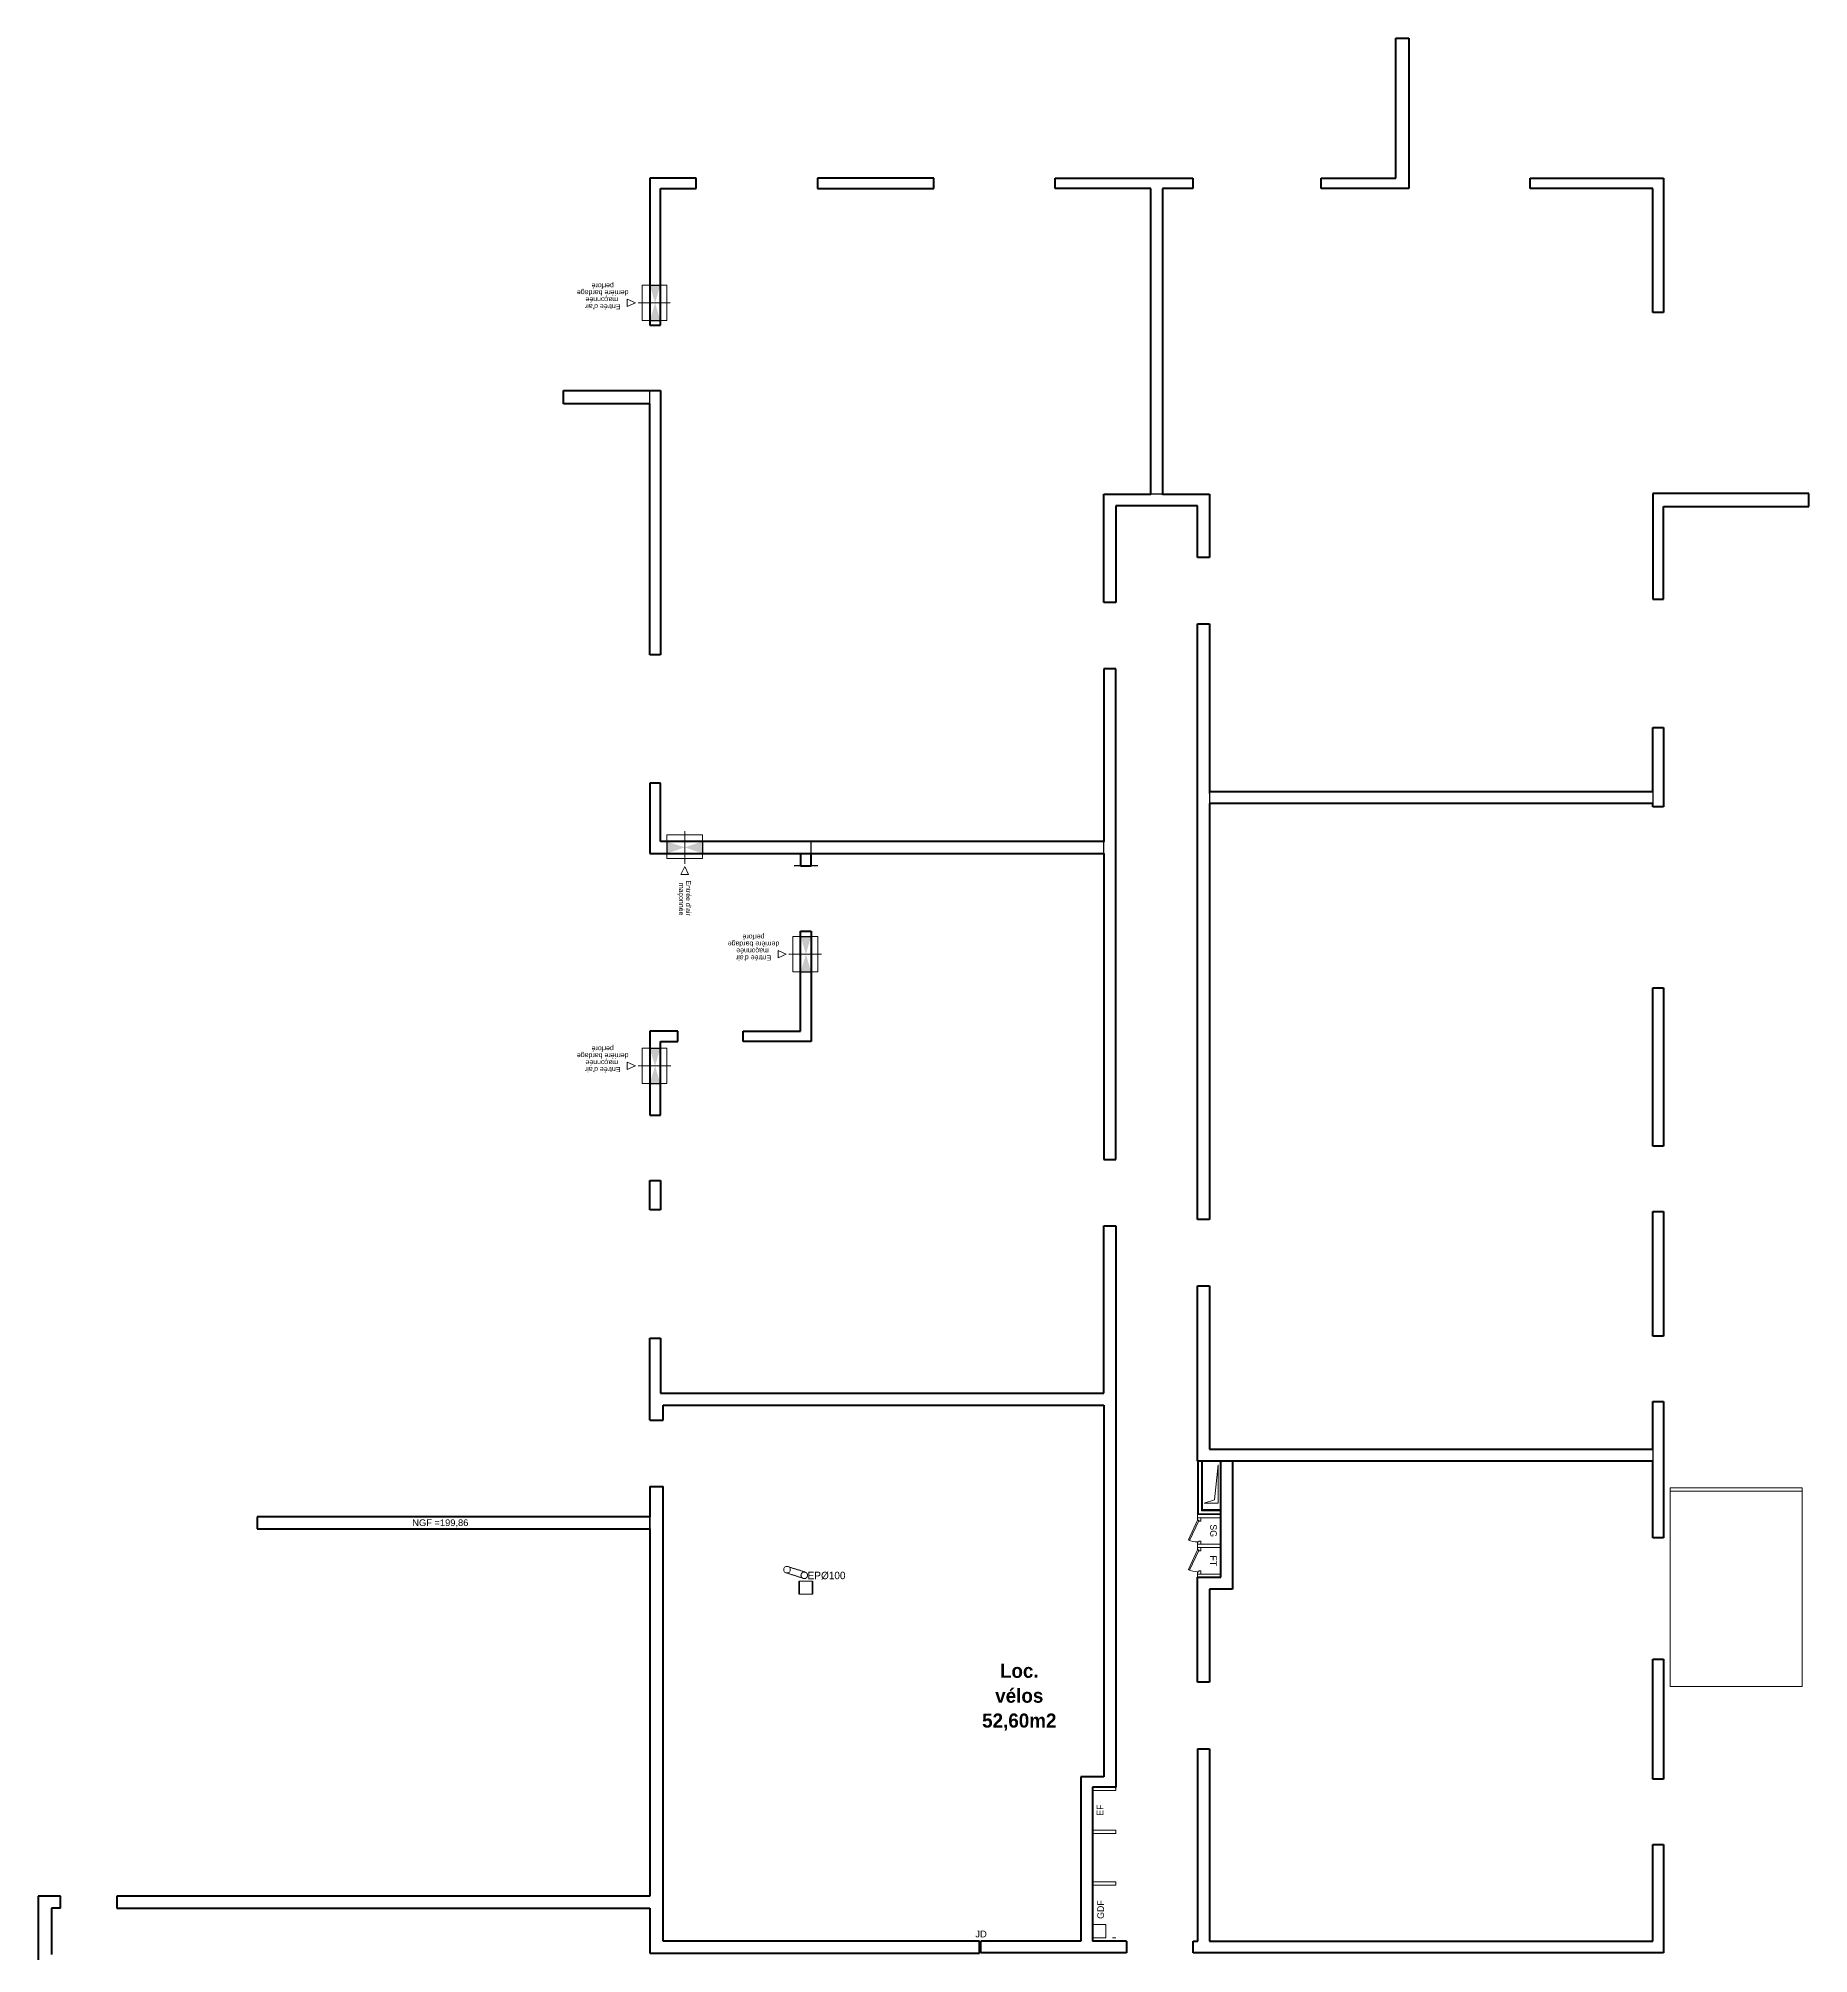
# Model space of a CAD drawing. Header units: centimetres. Extents: x 16433 to 114398, y -50094 to -12305.
# Drawn here: x 39962 to 42642, y -30996 to -28096 of the extents above; entities that cross this region are included whole.
import ezdxf

# ---------------------------------------------------------------- set-up
doc = ezdxf.new("R2010")
doc.units = ezdxf.units.CM
doc.header["$LTSCALE"] = 0.5
for name, pattern in [('prelem_vmc', [0.222222, 0.111111, -0.111111]), ('prlm_eu-4', [1.574803, 0.984252, -0.19685, 0.19685, -0.19685]), ('Style de ligne -1', [0.41664, 0.20828, -0.20836])]:
    doc.linetypes.add(name, pattern=pattern)
doc.layers.get('0').update_dxf_attribs({"linetype": 'CONTINUOUS'})
for name, color, linetype in [('01_cote_gen', 4, 'CONTINUOUS'), ('01_resv', 32, 'CONTINUOUS'), ('3-BAT C-Niveau -2', 7, 'CONTINUOUS')]:
    doc.layers.add(name, color=color, linetype=linetype)
doc.layers.add('01_murs_coup', color=5, linetype='CONTINUOUS', lineweight=60)
doc.styles.add('Futura Std Book', font='')
doc.styles.add('Geneva', font='')
doc.styles.add('Geneva (bold)', font='')
doc.styles.add('Helvetica', font='')
doc.styles.get('Futura Std Book').set_extended_font_data('Futura Std Book')
doc.styles.get('Geneva').set_extended_font_data('Geneva')
doc.styles.get('Geneva (bold)').set_extended_font_data('Geneva', bold=True)
doc.styles.get('Helvetica').set_extended_font_data('Helvetica')

# ---------------------------------------------------------------- blocks, each defined once
blk = doc.blocks.new('xi.ft')
at = {"color": 7, "linetype": 'Continuous', "lineweight": 18}
for p, q in [((0, 0), (40, 0)), ((5, -30), (0, -30)), ((0, -30), (0, -35)), ((0, -35), (3.5, -35)), ((3.5, -35), (3.5, -33)), ((3.5, -33), (5, -33)), ((3.5, -35), (4.3, -33.2)), ((33.4, -48.9), (3.5, -35)), ((4.3, -33.2), (34.3, -47.1)), ((5, -33), (5, -30)), ((34.3, -47.1), (33.4, -48.9)), ((35, -33), (35, -30)), ((35, -30), (40, -30)), ((36.5, -33), (35, -33)), ((36.5, -35), (36.5, -33)), ((40, -35), (36.5, -35)), ((40, -35), (40, -30))]:
    blk.add_line(p, q, dxfattribs=at)
at = {"color": 7, "linetype": 'Continuous', "lineweight": 18, "flags": 128}
for points in [[(0, -35), (0, 0), (-5, 0), (-5, -35)], [(45, -35), (40, -35), (40, 0), (45, 0)]]:
    blk.add_lwpolyline(points, close=True, dxfattribs=at)
at = {"color": 7, "linetype": 'Continuous', "lineweight": 18}
blk.add_arc((3.5, -35), 33, 335, 0, dxfattribs=at)
at = {"color": 7, "insert": (20, -11.1), "char_height": 9.97, "width": 55.653, "attachment_point": 5, "line_spacing_factor": 0.72537, "style": 'Geneva'}
blk.add_mtext('FT', dxfattribs=at)
blk = doc.blocks.new('xi.sg')
at = {"color": 7, "linetype": 'Continuous', "lineweight": 18}
for p, q in [((0, 0), (40, 0)), ((5, -30), (0, -30)), ((0, -30), (0, -35)), ((0, -35), (3.5, -35)), ((3.5, -35), (3.5, -33)), ((3.5, -33), (5, -33)), ((3.5, -35), (4.3, -33.2)), ((33.4, -48.9), (3.5, -35)), ((4.3, -33.2), (34.3, -47.1)), ((5, -33), (5, -30)), ((34.3, -47.1), (33.4, -48.9)), ((35, -33), (35, -30)), ((35, -30), (40, -30)), ((36.5, -33), (35, -33)), ((36.5, -35), (36.5, -33)), ((40, -35), (36.5, -35)), ((40, -35), (40, -30))]:
    blk.add_line(p, q, dxfattribs=at)
at = {"color": 7, "linetype": 'Continuous', "lineweight": 18, "flags": 128}
for points in [[(0, -35), (0, 0), (-5, 0), (-5, -35)], [(45, -35), (40, -35), (40, 0), (45, 0)]]:
    blk.add_lwpolyline(points, close=True, dxfattribs=at)
at = {"color": 7, "linetype": 'Continuous', "lineweight": 18}
blk.add_arc((3.5, -35), 33, 335, 0, dxfattribs=at)
at = {"color": 7, "insert": (19.4, -11.1), "char_height": 9.97, "width": 55.653, "attachment_point": 5, "line_spacing_factor": 0.72537, "style": 'Geneva'}
blk.add_mtext('SG', dxfattribs=at)
blk = doc.blocks.new('Groupe-147-1')
at = {"color": 7}
for name, p, rotation in [('xi.ft', (15602, -46629.1), 190.7235947437798), ('xi.sg', (15646.2, -46620.8), 190.7235947436884)]:
    blk.add_blockref(name, p, dxfattribs=dict(at, rotation=rotation))
blk = doc.blocks.new('Groupe-163-1')
at = {"color": 7, "linetype": 'Continuous', "lineweight": 5}
blk.add_open_spline([(15446.7, -46021.2), (15447.7, -46020.3), (15448.1, -46019.1), (15448.6, -46017.8), (15448.3, -46016.5), (15448, -46015.2), (15447.1, -46014.2), (15446.3, -46013.2), (15445, -46012.8), (15443.7, -46012.3), (15442.4, -46012.6), (15441.1, -46012.9), (15440.1, -46013.8), (15439.1, -46014.6), (15438.7, -46015.9), (15438.3, -46017.2), (15438.5, -46018.5), (15438.8, -46019.8), (15439.7, -46020.8), (15440.6, -46021.8), (15441.8, -46022.2), (15443.1, -46022.6), (15444.4, -46022.4), (15445.7, -46022.1), (15446.7, -46021.2)], degree=2, knots=[0, 0, 0, 0.083333, 0.083333, 0.166667, 0.166667, 0.25, 0.25, 0.333333, 0.333333, 0.416667, 0.416667, 0.5, 0.5, 0.583333, 0.583333, 0.666667, 0.666667, 0.75, 0.75, 0.833333, 0.833333, 0.916667, 0.916667, 1, 1, 1], dxfattribs=at)
blk = doc.blocks.new('Groupe-164-1')
at = {"color": 7}
blk.add_blockref('Groupe-163-1', (0, 0), dxfattribs=at)
at = {"color": 7, "insert": (15449.7, -46021.5), "char_height": 11.327, "width": 67.21, "attachment_point": 1, "rotation": 280.7236, "line_spacing_factor": 0.962448, "style": 'Futura Std Book'}
blk.add_mtext('\\pt10.767,21.715,32.578,43.441,54.293;EPØ100', dxfattribs=at)
blk = doc.blocks.new('MTC 125-H1')
at = {"color": 8, "linetype": 'prlm_eu-4', "lineweight": 18, "true_color": 0x808080}
for q in [(0, 25.6), (0, 19.7)]:
    blk.add_line((0, -23.6), q, dxfattribs=at)
at = {"color": 7, "linetype": 'Continuous', "lineweight": 18, "flags": 128}
blk.add_lwpolyline([(3.1, 42.2), (-3.1, 42.2), (-5.6, 42.2), (0, 29.7), (5.6, 42.2)], close=True, dxfattribs=at)
at = {"color": 7, "linetype": 'Continuous', "lineweight": 13, "flags": 128}
blk.add_lwpolyline([(-26.8, 19.7), (26.8, 19.7), (26.8, -18), (-26.8, -18)], close=True, dxfattribs=at)
at = {"color": 1, "linetype": 'prelem_vmc', "lineweight": 13, "flags": 128}
blk.add_lwpolyline([(-26.8, 19.7), (26.8, 19.7), (26.8, -18), (-26.8, -18)], close=True, dxfattribs=at)
at = {"color": 7, "insert": (-9.5, 79.3), "char_height": 7.565, "width": 98.567, "attachment_point": 2, "rotation": 90, "line_spacing_factor": 0.834288, "style": 'Helvetica'}
blk.add_mtext("\\pt41.867,83.598;Entrée d'air\\P maçonnée\\Pderrière bardage\\Pperforé", dxfattribs=at)
blk = doc.blocks.new('MTC 125-H3')
at = {"color": 8, "linetype": 'prlm_eu-4', "lineweight": 18, "true_color": 0x808080}
for q in [(0, 25.6), (0, 19.7)]:
    blk.add_line((0, -23.6), q, dxfattribs=at)
at = {"color": 7, "linetype": 'Continuous', "lineweight": 18, "flags": 128}
blk.add_lwpolyline([(3.1, 42.2), (-3.1, 42.2), (-5.6, 42.2), (0, 29.7), (5.6, 42.2)], close=True, dxfattribs=at)
at = {"color": 7, "linetype": 'Continuous', "lineweight": 13, "flags": 128}
blk.add_lwpolyline([(-26.8, 18), (26.8, 18), (26.8, -18), (-26.8, -18)], close=True, dxfattribs=at)
at = {"color": 1, "linetype": 'prelem_vmc', "lineweight": 13, "flags": 128}
blk.add_lwpolyline([(-26.8, 18), (26.8, 18), (26.8, -18), (-26.8, -18)], close=True, dxfattribs=at)
at = {"color": 7, "insert": (-9.5, 77.8), "char_height": 7.565, "width": 70.827, "attachment_point": 2, "rotation": 90, "line_spacing_factor": 0.834288, "style": 'Helvetica'}
blk.add_mtext("\\pt41.867,83.598;Entrée d'air\\P maçonnée", dxfattribs=at)

msp = doc.modelspace()

# ---------------------------------------------------------------- linework, layer by layer
at = {"color": 7, "linetype": 'Continuous', "lineweight": 18}
for p, q in [((41557.929, -30809.42), (41557.929, -30749.42)), ((41587.929, -30749.42), (41592.929, -30749.42)), ((41587.929, -30809.42), (41592.929, -30809.42))]:
    msp.add_line(p, q, dxfattribs=at)
at = {"color": 7, "linetype": 'Continuous', "lineweight": 13}
for p, q in [((41587.89, -30892.42), (41592.89, -30892.42)), ((41587.889, -30972.42), (41592.889, -30972.42))]:
    msp.add_line(p, q, dxfattribs=at)
at = {"color": 7, "linetype": 'Continuous', "lineweight": 18, "flags": 128}
for points in [[(41592.929, -30744.42), (41592.929, -30749.42), (41557.929, -30749.42), (41557.929, -30744.42)], [(41592.929, -30809.42), (41557.929, -30809.42), (41557.929, -30814.42), (41592.929, -30814.42)]]:
    msp.add_lwpolyline(points, close=True, dxfattribs=at)
at = {"color": 7, "linetype": 'Continuous', "lineweight": 13, "flags": 128}
for points in [[(41592.89, -30887.42), (41592.89, -30892.42), (41557.89, -30892.419), (41557.89, -30887.419)], [(41557.889, -30972.419), (41557.889, -30952.419), (41577.889, -30952.419), (41577.889, -30972.419)]]:
    msp.add_lwpolyline(points, close=True, dxfattribs=at)
at = {"layer": '01_cote_gen'}
msp.add_line((42220.525, -28307.615), (42220.525, -28323.615), dxfattribs=at)
at = {"layer": '01_murs_coup'}
for p, q in [((42016.811, -28095.962), (42036.811, -28095.962)), ((42016.811, -28307.615), (42016.811, -28095.962)), ((42036.811, -28095.962), (42036.811, -28323.615)), ((40957.536, -28307.615), (40887.536, -28307.615)), ((40887.536, -28307.615), (40887.536, -28530.534)), ((40957.536, -28323.615), (40957.536, -28307.615)), ((41317.536, -28307.615), (41141.25, -28307.615)), ((41141.25, -28307.615), (41141.25, -28323.615)), ((41317.536, -28323.615), (41317.536, -28307.615)), ((41501.25, -28307.615), (41709.448, -28307.615)), ((41501.25, -28323.615), (41501.25, -28307.615)), ((41709.448, -28307.615), (41709.448, -28323.615)), ((41903.698, -28323.615), (41903.698, -28307.615)), ((41903.698, -28307.615), (42016.811, -28307.615)), ((42220.525, -28307.615), (42422.244, -28307.615)), ((42220.525, -28323.615), (42220.525, -28307.615)), ((42422.244, -28307.615), (42422.244, -28511.012)), ((40903.536, -28530.534), (40903.536, -28323.615)), ((40903.536, -28323.615), (40957.536, -28323.615)), ((41141.25, -28323.615), (41317.536, -28323.615)), ((41645.889, -28323.615), (41501.25, -28323.615)), ((41645.889, -28786.155), (41645.889, -28323.615)), ((41709.448, -28323.615), (41663.889, -28323.615)), ((41663.889, -28323.615), (41663.889, -28786.155)), ((42036.811, -28323.615), (41903.698, -28323.615)), ((42406.244, -28323.615), (42220.525, -28323.615)), ((42406.244, -28511.012), (42406.244, -28323.615)), ((42422.244, -28511.012), (42406.244, -28511.012)), ((40887.536, -28530.534), (40903.536, -28530.534)), ((40757.002, -28629.534), (40903.536, -28629.534)), ((40757.002, -28649.534), (40757.002, -28629.534)), ((40887.536, -28649.534), (40757.002, -28649.534)), ((40887.536, -29029.548), (40887.536, -28649.534)), ((40903.536, -28629.534), (40903.536, -29029.548)), ((41574.889, -28950.355), (41574.889, -28786.155)), ((41574.889, -28786.155), (41645.889, -28786.155)), ((41663.889, -28786.155), (41734.884, -28786.154)), ((41734.884, -28786.154), (41734.885, -28882.319)), ((42642.002, -28785.012), (42406.244, -28785.012)), ((42406.244, -28785.012), (42406.244, -28945.153)), ((42642.002, -28805.012), (42642.002, -28785.012)), ((41716.885, -28804.155), (41592.889, -28804.155)), ((41592.889, -28804.155), (41592.889, -28950.355)), ((41716.885, -28882.319), (41716.885, -28804.155)), ((42422.244, -28945.153), (42422.244, -28805.012)), ((42422.244, -28805.012), (42642.002, -28805.012)), ((41734.885, -28882.319), (41716.885, -28882.319)), ((42406.244, -28945.153), (42422.244, -28945.153)), ((41592.889, -28950.355), (41574.889, -28950.355)), ((41716.886, -28982.847), (41734.886, -28982.846)), ((41716.894, -29884.593), (41716.886, -28982.847)), ((41734.886, -28982.846), (41734.889, -29236.687)), ((40903.536, -29029.548), (40887.536, -29029.548)), ((41592.889, -29050.882), (41574.889, -29050.882)), ((41574.889, -29050.882), (41574.889, -29312.22)), ((41592.889, -29793.772), (41592.889, -29050.882)), ((42406.244, -29236.687), (42406.244, -29139.403)), ((42406.244, -29139.403), (42422.244, -29139.403)), ((42422.244, -29139.403), (42422.244, -29259.95)), ((40903.536, -29223.798), (40887.536, -29223.798)), ((40887.536, -29223.798), (40887.536, -29330.21)), ((40903.536, -29312.22), (40903.536, -29223.798)), ((41734.889, -29236.687), (42406.244, -29236.687)), ((42406.244, -29254.687), (41734.889, -29254.693)), ((41734.889, -29254.693), (41734.894, -29884.593)), ((42406.244, -29259.95), (42406.244, -29254.687)), ((42422.244, -29259.95), (42406.244, -29259.95)), ((41574.889, -29312.22), (40903.536, -29312.22)), ((40887.536, -29330.21), (41574.889, -29330.22)), ((41115.862, -29330.22), (41115.862, -29349.155)), ((41115.862, -29349.155), (41131.862, -29349.155)), ((41131.862, -29349.155), (41131.862, -29330.214)), ((41574.889, -29330.22), (41574.889, -29793.772)), ((41115.862, -29448.155), (41131.862, -29448.155)), ((41115.862, -29599.223), (41115.862, -29448.155)), ((41131.862, -29448.155), (41131.862, -29615.223)), ((42406.244, -29533.95), (42422.244, -29533.95)), ((42406.244, -29773.694), (42406.244, -29533.95)), ((42422.244, -29533.95), (42422.244, -29773.694)), ((40930.1, -29599.223), (40887.536, -29599.223)), ((40887.536, -29599.223), (40887.536, -29726.523)), ((40930.1, -29615.223), (40930.1, -29599.223)), ((41029.1, -29615.223), (41029.1, -29599.223)), ((41029.1, -29599.223), (41115.862, -29599.223)), ((40903.536, -29726.523), (40903.536, -29615.223)), ((40903.536, -29615.223), (40930.1, -29615.223)), ((41131.862, -29615.223), (41029.1, -29615.223)), ((40887.536, -29726.523), (40903.536, -29726.523)), ((42422.244, -29773.694), (42406.244, -29773.694)), ((41574.889, -29793.772), (41592.889, -29793.772)), ((40887.536, -29825.523), (40903.536, -29825.523)), ((40887.536, -29870.205), (40887.536, -29825.523)), ((40903.536, -29825.523), (40903.536, -29870.205)), ((40903.536, -29870.205), (40887.536, -29870.205)), ((42406.244, -29872.694), (42422.244, -29872.694)), ((42406.244, -30061.208), (42406.244, -29872.694)), ((42422.244, -29872.694), (42422.244, -30061.208)), ((41574.889, -30147.634), (41574.889, -29894.299)), ((41574.889, -29894.299), (41592.889, -29894.299)), ((41592.889, -29894.299), (41592.929, -30744.42)), ((41734.894, -29884.593), (41716.894, -29884.593)), ((41716.895, -29985.121), (41734.895, -29985.121)), ((41716.898, -30250.663), (41716.895, -29985.121)), ((41734.895, -29985.121), (41734.898, -30232.663)), ((40887.536, -30188.59), (40887.536, -30064.455)), ((40887.536, -30064.455), (40903.536, -30064.455)), ((40903.536, -30064.455), (40903.536, -30147.634)), ((42422.244, -30061.208), (42406.244, -30061.208)), ((40903.536, -30147.634), (41574.889, -30147.634)), ((42406.244, -30232.663), (42406.244, -30160.208)), ((42406.244, -30160.208), (42422.244, -30160.208)), ((42422.244, -30160.208), (42422.244, -30366.683)), ((40887.536, -30188.59), (40907.536, -30188.59)), ((40907.536, -30188.59), (40907.536, -30165.634)), ((40907.536, -30165.634), (41574.889, -30165.634)), ((41574.889, -30165.634), (41574.796, -30728.421)), ((42406.244, -30250.663), (41716.898, -30250.663)), ((41734.898, -30232.663), (42406.244, -30232.663)), ((41751.898, -30426.488), (41751.927, -30250.663)), ((41769.927, -30250.663), (41769.927, -30444.482)), ((42406.244, -30366.683), (42406.244, -30250.663)), ((40887.536, -30289.117), (40907.536, -30289.117)), ((40887.536, -30289.117), (40887.536, -30335.004)), ((40907.536, -30977.413), (40907.536, -30289.117)), ((40887.536, -30335.004), (40293.084, -30335.004)), ((40293.084, -30335.004), (40293.084, -30353.004)), ((40293.084, -30353.004), (40887.536, -30353.004)), ((40887.536, -30353.004), (40887.536, -30909.435)), ((42422.244, -30366.683), (42406.244, -30366.683)), ((41716.953, -30585.461), (41716.953, -30426.482)), ((41716.953, -30426.482), (41751.898, -30426.488)), ((41769.927, -30444.482), (41734.948, -30444.484)), ((41734.948, -30444.484), (41734.953, -30585.46)), ((42406.244, -30550.397), (42422.244, -30550.397)), ((42406.244, -30732.2), (42406.244, -30550.397)), ((42422.244, -30550.397), (42422.244, -30732.2)), ((41734.953, -30585.46), (41716.953, -30585.461)), ((41716.968, -30977.331), (41716.968, -30685.988)), ((41716.968, -30685.988), (41734.957, -30685.988)), ((41734.957, -30685.988), (41734.968, -30977.375)), ((41574.796, -30728.421), (41539.929, -30728.415)), ((41539.929, -30728.415), (41539.929, -30977.349)), ((41592.929, -30744.42), (41557.929, -30744.42)), ((41557.929, -30744.42), (41557.929, -30977.342)), ((42422.244, -30732.2), (42406.244, -30732.2)), ((42406.244, -30831.2), (42422.244, -30831.198)), ((42406.244, -30977.375), (42406.244, -30831.2)), ((42422.244, -30831.2), (42422.261, -30995.259)), ((39995.524, -30909.435), (39961.786, -30909.435)), ((39961.786, -30909.435), (39961.786, -31633.45)), ((39995.524, -30927.435), (39995.524, -30909.435)), ((40887.536, -30909.435), (40080.524, -30909.435)), ((40080.524, -30909.435), (40080.524, -30927.435)), ((39995.524, -30927.435), (39981.786, -30927.435)), ((39981.786, -30927.435), (39981.786, -30997.435)), ((40080.524, -30927.435), (40887.536, -30927.435)), ((40887.536, -30927.435), (40887.543, -30995.415)), ((40887.543, -30995.415), (41386.759, -30995.405)), ((41386.757, -30977.364), (40907.536, -30977.413)), ((41386.759, -30995.405), (41386.757, -30977.364)), ((41539.929, -30977.349), (41388.772, -30977.364)), ((41388.772, -30995.342), (41388.772, -30977.364)), ((41609.378, -30995.342), (41388.772, -30995.342)), ((41609.376, -30977.342), (41557.929, -30977.342)), ((41609.376, -30977.342), (41609.378, -30995.342)), ((41709.905, -30995.331), (41709.905, -30977.331)), ((41709.905, -30977.331), (41716.968, -30977.331)), ((42422.261, -30995.259), (41709.905, -30995.331)), ((41734.968, -30977.375), (42406.244, -30977.375))]:
    msp.add_line(p, q, dxfattribs=at)
at = {"layer": '01_resv'}
for p, q in [((40887.536, -28469.847), (40903.536, -28469.847)), ((40887.536, -28523.447), (40903.536, -28523.447)), ((40913.536, -29312.21), (40913.536, -29330.21)), ((40967.136, -29312.22), (40967.136, -29330.21)), ((41115.862, -29456.045), (41131.862, -29456.045)), ((41115.862, -29509.645), (41131.862, -29509.645)), ((40887.536, -29625.223), (40903.536, -29625.223)), ((40887.536, -29678.823), (40903.536, -29678.823))]:
    msp.add_line(p, q, dxfattribs=at)
for points in [[(40887.536, -28469.847), (40903.536, -28469.847), (40903.536, -28523.447), (40887.536, -28523.447)], [(40913.536, -29330.21), (40913.536, -29312.22), (40967.136, -29312.21), (40967.136, -29330.21)], [(41115.862, -29456.045), (41131.862, -29456.045), (41131.862, -29509.645), (41115.862, -29509.645)], [(40887.536, -29625.223), (40903.536, -29625.223), (40903.536, -29678.823), (40887.536, -29678.823)]]:
    msp.add_solid(points, dxfattribs=at)
at = {"layer": '3-BAT C-Niveau -2', "color": 7, "linetype": 'Continuous', "lineweight": 13}
for p, q in [((42016.811, -28095.962), (42016.811, -28307.615)), ((42036.811, -28307.615), (42036.811, -28323.615)), ((40757.002, -28649.534), (40887.536, -28649.534)), ((42642.002, -28785.012), (42422.244, -28785.012)), ((39981.786, -30997.435), (39981.786, -30927.435))]:
    msp.add_line(p, q, dxfattribs=at)
at = {"layer": '3-BAT C-Niveau -2', "color": 7, "linetype": 'Continuous', "lineweight": 5}
for p, q in [((42016.811, -28095.962), (42016.811, -28307.615)), ((42016.811, -28095.962), (42036.811, -28095.962)), ((42036.811, -28095.962), (42036.811, -28307.615)), ((40887.536, -28530.534), (40887.536, -28307.615)), ((40887.536, -28307.615), (40957.536, -28307.615)), ((41141.25, -28307.615), (41317.536, -28307.615)), ((41501.25, -28307.615), (41709.448, -28307.615)), ((42220.525, -28307.615), (42422.244, -28307.615)), ((42422.244, -28307.615), (42422.244, -28511.012)), ((40757.002, -28629.534), (40887.536, -28629.534)), ((40757.002, -28649.534), (40757.002, -28629.534)), ((40757.002, -28649.534), (40887.536, -28649.534)), ((40887.536, -29029.548), (40887.536, -28629.534)), ((42642.002, -28785.012), (42406.244, -28785.012)), ((42642.002, -28785.012), (42642.002, -28805.012)), ((42642.002, -28805.012), (42422.244, -28805.012)), ((42422.244, -29139.403), (42422.244, -29259.95)), ((40887.536, -29329.654), (40887.536, -29223.798)), ((40954.42, -29312.22), (41312.333, -29312.22)), ((41115.862, -29349.155), (41115.862, -29329.654)), ((41115.862, -29599.223), (41115.862, -29448.155)), ((42422.244, -29533.95), (42422.244, -29773.694)), ((40887.536, -29726.523), (40887.536, -29599.223)), ((40887.536, -29599.223), (40930.1, -29599.223)), ((41029.1, -29599.223), (41115.862, -29599.223)), ((40887.536, -29870.205), (40887.536, -29825.523)), ((42422.244, -29872.694), (42422.244, -30061.208)), ((40887.536, -30165.079), (40887.536, -30064.455)), ((40903.536, -30147.634), (41274.997, -30147.634)), ((42422.244, -30160.208), (42422.244, -30366.683)), ((41574.889, -30165.634), (40907.536, -30165.634)), ((40907.536, -30188.59), (40907.536, -30165.634)), ((41718.24, -30250.663), (41718.24, -30330.182)), ((41718.24, -30250.663), (41718.24, -30330.182)), ((41722.64, -30250.663), (41722.64, -30325.782)), ((41722.64, -30250.663), (41722.64, -30325.782)), ((41723.94, -30250.663), (41723.94, -30324.482)), ((40887.536, -30901.435), (40887.536, -30289.117)), ((40907.536, -30977.413), (40907.536, -30289.117)), ((41751.952, -30331.482), (41716.94, -30331.482)), ((41751.952, -30330.182), (41718.24, -30330.182)), ((41751.952, -30330.182), (41718.24, -30330.182)), ((41751.952, -30325.782), (41722.64, -30325.782)), ((41751.952, -30325.782), (41722.64, -30325.782)), ((41133.662, -30432.245), (41113.662, -30432.245)), ((41113.662, -30452.245), (41113.662, -30432.245)), ((41133.662, -30452.245), (41113.662, -30452.245)), ((41133.662, -30452.245), (41133.662, -30432.245)), ((42422.244, -30550.397), (42422.244, -30732.2)), ((39961.786, -31631.45), (39961.786, -30909.435)), ((39981.786, -30997.435), (39981.786, -30927.435))]:
    msp.add_line(p, q, dxfattribs=at)
at = {"layer": '3-BAT C-Niveau -2', "color": 7, "linetype": 'Continuous', "lineweight": 18}
for p, q in [((42036.811, -28095.962), (42036.811, -28307.615)), ((40757.002, -28629.534), (40887.536, -28629.534)), ((42642.002, -28805.012), (42422.244, -28805.012)), ((39961.786, -31983.578), (39961.786, -30909.435))]:
    msp.add_line(p, q, dxfattribs=at)
at = {"layer": '3-BAT C-Niveau -2', "color": 7, "linetype": 'Continuous', "lineweight": 25}
for p, q in [((40887.536, -28530.534), (40887.536, -28307.615)), ((40887.536, -28307.615), (40957.536, -28307.615)), ((40957.536, -28323.615), (40957.536, -28307.615)), ((41141.25, -28307.615), (41317.536, -28307.615)), ((41141.25, -28323.615), (41141.25, -28307.615)), ((41317.536, -28323.615), (41317.536, -28307.615)), ((41501.25, -28307.615), (41709.448, -28307.615)), ((41501.25, -28323.615), (41501.25, -28307.615)), ((41709.448, -28323.615), (41709.448, -28307.615)), ((41903.698, -28307.615), (42016.811, -28307.615)), ((41903.698, -28323.615), (41903.698, -28307.615)), ((42220.525, -28307.615), (42422.244, -28307.615)), ((42422.244, -28307.615), (42422.244, -28511.012)), ((40903.536, -28530.534), (40903.536, -28323.615)), ((40903.536, -28323.615), (40957.536, -28323.615)), ((41141.25, -28323.615), (41317.536, -28323.615)), ((41501.25, -28323.615), (41645.889, -28323.615)), ((41645.889, -28787.155), (41645.889, -28323.615)), ((41645.889, -28787.155), (41645.889, -28323.615)), ((41645.889, -28726.296), (41645.889, -28333.615)), ((41663.889, -28787.155), (41663.889, -28323.615)), ((41663.889, -28787.155), (41663.889, -28323.615)), ((41663.889, -28323.615), (41709.448, -28323.615)), ((41903.698, -28323.615), (42036.811, -28323.615)), ((42220.525, -28323.615), (42406.244, -28323.615)), ((42406.244, -28323.615), (42406.244, -28511.012)), ((42406.244, -28511.012), (42422.244, -28511.012)), ((40903.536, -28530.534), (40887.536, -28530.534)), ((40887.536, -29029.548), (40887.536, -28629.534)), ((40903.536, -28629.534), (40887.536, -28629.534)), ((40903.536, -29029.548), (40903.536, -28629.534)), ((41574.889, -28950.355), (41574.889, -28786.155)), ((41574.889, -28950.355), (41574.889, -28786.155)), ((41734.884, -28786.155), (41574.889, -28786.155)), ((41734.884, -28786.155), (41574.889, -28786.155)), ((41734.884, -28786.155), (41734.885, -28882.319)), ((41734.884, -28786.155), (41734.885, -28882.319)), ((42406.244, -28785.012), (42406.244, -28945.153)), ((41592.889, -28950.355), (41592.889, -28804.155)), ((41592.889, -28950.355), (41592.889, -28804.155)), ((41716.885, -28804.155), (41592.889, -28804.155)), ((41716.885, -28804.155), (41592.889, -28804.155)), ((41716.885, -28804.155), (41716.885, -28882.319)), ((41716.885, -28804.155), (41716.885, -28882.319)), ((42422.244, -28805.012), (42422.244, -28945.153)), ((41716.885, -28882.319), (41734.885, -28882.319)), ((42406.244, -28945.153), (42422.244, -28945.153)), ((41592.889, -28950.355), (41574.889, -28950.355)), ((41716.886, -28982.847), (41734.886, -28982.846)), ((41716.886, -28982.847), (41716.894, -29884.593)), ((41716.886, -28982.847), (41716.894, -29884.593)), ((41734.886, -28982.846), (41734.894, -29884.593)), ((41734.886, -28982.846), (41734.888, -29211.615)), ((40903.536, -29029.548), (40887.536, -29029.548)), ((41574.889, -29793.772), (41574.889, -29050.882)), ((41592.889, -29050.882), (41574.889, -29050.882)), ((41574.889, -29216.492), (41574.889, -29050.882)), ((41592.889, -29793.772), (41592.889, -29050.882)), ((41592.889, -29793.772), (41592.889, -29050.882)), ((42406.244, -29139.403), (42406.244, -29259.95)), ((42406.244, -29139.403), (42422.244, -29139.403)), ((42422.244, -29139.403), (42422.244, -29259.95)), ((40887.536, -29330.21), (40887.536, -29223.798)), ((40903.536, -29223.798), (40887.536, -29223.798)), ((40903.536, -29312.21), (40903.536, -29223.798)), ((41574.889, -29307.217), (41574.889, -29234.492)), ((41734.889, -29239.615), (41734.888, -29226.687)), ((41734.888, -29236.687), (42406.244, -29236.687)), ((41734.888, -29236.687), (42406.244, -29236.687)), ((41734.889, -29244.687), (41734.894, -29884.593)), ((41734.889, -29254.687), (42406.244, -29254.687)), ((41734.889, -29254.687), (41989.418, -29254.687)), ((42025.418, -29254.687), (42406.244, -29254.687)), ((42406.244, -29259.95), (42422.244, -29259.95)), ((41132.388, -29312.21), (40903.536, -29312.21)), ((40954.42, -29312.22), (41312.333, -29312.22)), ((41131.393, -29312.22), (41575.89, -29312.22)), ((41131.393, -29312.22), (41575.89, -29312.22)), ((41131.862, -29349.155), (41131.862, -29312.766)), ((41115.335, -29330.21), (40887.536, -29330.21)), ((41095.393, -29330.22), (41575.89, -29330.22)), ((41095.393, -29330.22), (41133.593, -29330.22)), ((41141.862, -29349.155), (41105.862, -29349.155)), ((41115.862, -29349.155), (41115.862, -29329.654)), ((41151.593, -29330.22), (41575.89, -29330.22)), ((41574.889, -29793.772), (41574.889, -29335.217)), ((41115.862, -29599.223), (41115.862, -29448.155)), ((41131.862, -29448.155), (41115.862, -29448.155)), ((41131.862, -29615.223), (41131.862, -29448.155)), ((42406.244, -29533.95), (42406.244, -29773.694)), ((42406.244, -29533.95), (42422.244, -29533.95)), ((42422.244, -29533.95), (42422.244, -29773.694)), ((40887.536, -29726.523), (40887.536, -29599.223)), ((40887.536, -29599.223), (40930.1, -29599.223)), ((40930.1, -29615.223), (40930.1, -29599.223)), ((41029.1, -29599.223), (41115.862, -29599.223)), ((41029.1, -29615.223), (41029.1, -29599.223)), ((40903.536, -29726.523), (40903.536, -29615.223)), ((40903.536, -29615.223), (40930.1, -29615.223)), ((41029.1, -29615.223), (41131.862, -29615.223)), ((40903.536, -29726.523), (40887.536, -29726.523)), ((42406.244, -29773.694), (42422.244, -29773.694)), ((41592.889, -29793.772), (41574.889, -29793.772)), ((40887.536, -29870.205), (40887.536, -29825.523)), ((40903.536, -29825.523), (40887.536, -29825.523)), ((40903.536, -29870.205), (40903.536, -29825.523)), ((40903.536, -29870.205), (40887.536, -29870.205)), ((42406.244, -29872.694), (42406.244, -30061.208)), ((42406.244, -29872.694), (42422.244, -29872.694)), ((42422.244, -29872.694), (42422.244, -30061.208)), ((41592.889, -29894.299), (41574.889, -29894.299)), ((41574.889, -30147.634), (41574.889, -29894.299)), ((41592.889, -30746.424), (41592.889, -29894.299)), ((41716.894, -29884.593), (41734.894, -29884.593)), ((41716.895, -29985.121), (41716.898, -30250.663)), ((41716.895, -29985.121), (41716.898, -30250.663)), ((41716.895, -29985.121), (41734.895, -29985.121)), ((41734.895, -29985.121), (41734.898, -30232.663)), ((41734.895, -29985.121), (41734.897, -30202.478)), ((40887.536, -30188.59), (40887.536, -30064.455)), ((40903.536, -30064.455), (40887.536, -30064.455)), ((40903.536, -30147.634), (40903.536, -30064.455)), ((42406.244, -30061.208), (42422.244, -30061.208)), ((40903.536, -30147.634), (41274.997, -30147.634)), ((40907.536, -30147.634), (41574.889, -30147.634)), ((42406.244, -30160.208), (42406.244, -30366.683)), ((42406.244, -30160.208), (42422.244, -30160.208)), ((42422.244, -30160.208), (42422.244, -30366.683)), ((41574.889, -30165.634), (40907.536, -30165.634)), ((40907.536, -30165.634), (41133.592, -30165.634)), ((41574.889, -30728.421), (41574.889, -30165.634)), ((41734.897, -30220.478), (41734.898, -30232.663)), ((42406.244, -30250.663), (41716.898, -30250.663)), ((41762.569, -30250.663), (41716.898, -30250.663)), ((41716.94, -30250.663), (41716.94, -30331.482)), ((41716.94, -30250.663), (41723.94, -30250.663)), ((41723.94, -30250.663), (41723.94, -30324.482)), ((42406.244, -30232.663), (41734.898, -30232.663)), ((42406.244, -30232.663), (41734.898, -30232.663)), ((41751.927, -30250.663), (41751.898, -30426.482)), ((41751.927, -30250.663), (41751.898, -30426.482)), ((41769.927, -30250.663), (41769.895, -30444.482)), ((41769.927, -30250.663), (41769.895, -30444.482)), ((42406.244, -30250.663), (41780.569, -30250.663)), ((41574.889, -30260.487), (41574.889, -30262.487)), ((40887.536, -30335.004), (40887.536, -30289.117)), ((41751.952, -30331.482), (41716.94, -30331.482)), ((41751.952, -30324.482), (41723.94, -30324.482)), ((41751.952, -30324.482), (41751.952, -30331.482)), ((40887.536, -30909.435), (40887.536, -30353.004)), ((42406.244, -30366.683), (42422.244, -30366.683)), ((41716.947, -30426.482), (41716.953, -30585.461)), ((41716.947, -30426.482), (41716.953, -30585.461)), ((41716.947, -30426.482), (41751.898, -30426.482)), ((41716.947, -30426.482), (41751.898, -30426.482)), ((41734.948, -30444.482), (41734.953, -30585.46)), ((41734.948, -30444.482), (41734.953, -30585.46)), ((41734.948, -30444.482), (41769.895, -30444.482)), ((41734.948, -30444.482), (41769.895, -30444.482)), ((42406.244, -30550.397), (42406.244, -30732.2)), ((42406.244, -30550.397), (42422.244, -30550.397)), ((42422.244, -30550.397), (42422.244, -30732.2)), ((41716.953, -30585.461), (41734.953, -30585.46)), ((41716.957, -30685.988), (41716.968, -30977.331)), ((41716.957, -30685.988), (41734.957, -30685.988)), ((41734.957, -30685.988), (41734.968, -30977.375)), ((41574.889, -30728.421), (41539.929, -30728.415)), ((41539.929, -30728.415), (41539.929, -30977.414)), ((42406.244, -30732.2), (42422.244, -30732.2)), ((41557.929, -30746.418), (41557.929, -30977.414)), ((42406.244, -30831.2), (42406.244, -30977.445)), ((42406.244, -30831.2), (42422.244, -30831.2)), ((42422.244, -30831.2), (42422.244, -30995.259)), ((39961.786, -30909.435), (39995.524, -30909.435)), ((40080.524, -30909.435), (40887.536, -30909.435)), ((39981.786, -30927.435), (39995.524, -30927.435)), ((39981.786, -30927.435), (39995.524, -30927.435)), ((40080.524, -30927.435), (40887.536, -30927.435)), ((40080.524, -30927.435), (40887.536, -30927.435)), ((40887.537, -30995.415), (41386.759, -30995.364)), ((40907.536, -30977.413), (41386.758, -30977.364)), ((41386.758, -30977.356), (41368.758, -30977.357)), ((41386.759, -30995.364), (41386.758, -30977.356)), ((41386.759, -30995.364), (41386.758, -30977.356)), ((41388.772, -30977.364), (41539.929, -30977.349)), ((41388.772, -30995.364), (41388.772, -30977.364)), ((41388.772, -30995.364), (41388.772, -30977.364)), ((41388.772, -30995.364), (41609.378, -30995.342)), ((41609.378, -30995.342), (41609.376, -30977.342)), ((41709.903, -30977.331), (41716.904, -30977.331)), ((41709.903, -30977.331), (41716.968, -30977.331)), ((41709.905, -30995.331), (41709.903, -30977.331)), ((41709.905, -30995.331), (42422.244, -30995.259)), ((41709.905, -30995.331), (41734.905, -30995.329)), ((41734.968, -30977.375), (42406.244, -30977.445))]:
    msp.add_line(p, q, dxfattribs=at)
at = {"layer": '3-BAT C-Niveau -2', "color": 7, "linetype": 'Continuous', "lineweight": 35}
for p, q in [((40887.536, -30909.435), (40887.536, -30289.117)), ((41113.662, -30452.245), (41113.662, -30432.245)), ((41133.662, -30452.245), (41133.662, -30432.245)), ((40887.536, -30995.414), (40887.536, -30927.435))]:
    msp.add_line(p, q, dxfattribs=at)
at = {"layer": '3-BAT C-Niveau -2', "color": 7, "linetype": 'Style de ligne -1', "lineweight": 13}
for p, q in [((41093.054, -30419.393), (41121.504, -30428.45)), ((41098.054, -30410.763), (41122.697, -30418.469))]:
    msp.add_line(p, q, dxfattribs=at)
at = {"layer": '3-BAT C-Niveau -2', "color": 7, "linetype": 'Continuous', "lineweight": 13, "flags": 128}
for points in [[(41726.824, -30314.31), (41748.122, -30314.309), (41748.123, -30255.911), (41742.314, -30308.947)], [(40887.536, -30353.004), (40293.084, -30353.004), (40293.084, -30335.004), (40887.536, -30335.004)]]:
    msp.add_lwpolyline(points, close=True, dxfattribs=at)
at = {"layer": '3-BAT C-Niveau -2', "color": 7, "linetype": 'Continuous', "lineweight": 18, "flags": 128}
msp.add_lwpolyline([(42432.309, -30591.655), (42632.309, -30591.655), (42632.309, -30291.155), (42432.309, -30291.155)], close=True, dxfattribs=at)
at = {"layer": '3-BAT C-Niveau -2', "color": 7, "linetype": 'Continuous', "lineweight": 5, "flags": 128}
msp.add_lwpolyline([(42632.309, -30296.155), (42432.309, -30296.155), (42432.309, -30291.155), (42632.309, -30291.155)], close=True, dxfattribs=at)
at = {"layer": '3-BAT C-Niveau -2', "color": 7, "linetype": 'Continuous', "lineweight": 5}
for points in [[(39995.524, -30927.435), (39995.524, -30909.435)], [(40080.524, -30909.435), (40080.524, -30927.435)]]:
    msp.add_lwpolyline(points, dxfattribs=at)
at = {"layer": '3-BAT C-Niveau -2', "color": 7, "linetype": 'Continuous', "lineweight": 13}
msp.add_circle((41095.242, -30414.897), 5, dxfattribs=at)

# ---------------------------------------------------------------- block references
at = {"layer": '3-BAT C-Niveau -2', "color": 7}
for name, p, rotation in [('MTC 125-H1', (40895.521, -28496.647), 90.00000000003192), ('MTC 125-H3', (40940.336, -29320.21), 180.0000000000319), ('MTC 125-H1', (41123.848, -29482.845), 90.00000000003192), ('MTC 125-H1', (40895.536, -29652.023), 90.00000000003192), ('Groupe-147-1', (-6965.998, -37034.655), 79.27640525614329), ('Groupe-164-1', (-6965.998, -37034.655), 79.27640525614329)]:
    msp.add_blockref(name, p, dxfattribs=dict(at, rotation=rotation))

# ---------------------------------------------------------------- texts
at = {"color": 7, "char_height": 9.9658, "width": 55.65252, "attachment_point": 5, "line_spacing_factor": 0.72537, "style": 'Geneva'}
for s, insert, rotation in [('EF', (41569.062, -30779.024), 90), ('GDF', (41570.107, -30929.607), 89.999504)]:
    msp.add_mtext(s, dxfattribs=dict(at, insert=insert, rotation=rotation))
at = {"layer": '3-BAT C-Niveau -2', "color": 178, "insert": (40570.39, -30338.774), "char_height": 10.08724, "width": 107.40508, "attachment_point": 2, "line_spacing_factor": 0.834288, "style": 'Helvetica'}
msp.add_mtext('\\pt38.079,76.411;NGF =199,86\\P', dxfattribs=at)
at = {"layer": '3-BAT C-Niveau -2', "color": 7}
for s, insert, char_height, width, attachment_point, line_spacing_factor, style in [('\\pt41.86,83.209,124.83;Loc. \\Pvélos\\P52,60m2\\P', (41446.9, -30608.088), 21.31366, 148.78963, 5, 1.060906, 'Geneva (bold)'), ('\\pt38.078,76.055;JD', (41389.09, -30961.541), 10.21693, 17.46787, 2, 0.834288, 'Helvetica')]:
    msp.add_mtext(s, dxfattribs=dict(at, insert=insert, char_height=char_height, width=width, attachment_point=attachment_point, line_spacing_factor=line_spacing_factor, style=style))

doc.saveas('drawing.dxf')
